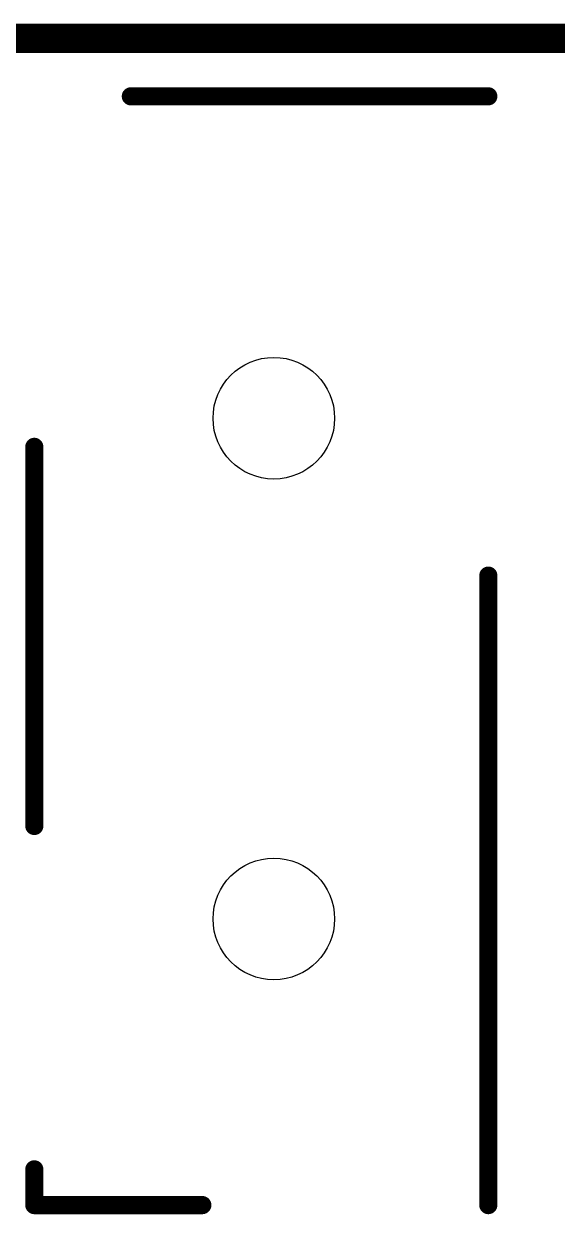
# Model space of a CAD drawing. Extents: x -10.8 to 30.8, y -20.2 to 41.7.
# Drawn here: x 12.62 to 20.08, y 24.83 to 41.47 of the extents above; entities that cross this region are included whole.
import ezdxf

# ---------------------------------------------------------------- set-up
doc = ezdxf.new("R2010")
doc.units = 0
doc.layers.add('20', color=7, linetype='CONTINUOUS')
doc.layers.add('21', color=253, linetype='CONTINUOUS')

msp = doc.modelspace()

# ---------------------------------------------------------------- linework, layer by layer
at = {"layer": '20', "const_width": 0.4064}
msp.add_lwpolyline([(-9.635, 41.27), (29.635, 41.27)], dxfattribs=at)
at = {"layer": '20'}
for centre in [(16.1173, 35.9595), (16.1173, 28.9595)]:
    msp.add_circle(centre, 0.85, dxfattribs=at)
at = {"layer": '21', "const_width": 0.254}
for points in [[(19.1173, 40.4595), (14.1173, 40.4595)], [(12.7673, 35.5595), (12.7673, 30.2595)], [(19.1173, 24.9595), (19.1173, 33.7595)], [(12.7673, 24.9595), (12.7673, 25.4595)], [(15.1173, 24.9595), (12.7673, 24.9595)]]:
    msp.add_lwpolyline(points, dxfattribs=at)
at = {"layer": '21', "const_width": 0.127}
for points in [[(14.1173, 40.523, 1), (14.1173, 40.396)], [(19.1173, 40.396, 1), (19.1173, 40.523)], [(12.8308, 35.5595, 1), (12.7038, 35.5595)], [(19.1808, 33.7595, 1), (19.0538, 33.7595)], [(12.7038, 30.2595, 1), (12.8308, 30.2595)], [(12.8308, 25.4595, 1), (12.7038, 25.4595)], [(12.7673, 25.023, 1), (12.7673, 24.896)], [(12.7038, 24.9595, 1), (12.8308, 24.9595)], [(15.1173, 24.896, 1), (15.1173, 25.023)], [(19.0538, 24.9595, 1), (19.1808, 24.9595)]]:
    msp.add_lwpolyline(points, format="xyb", dxfattribs=at)

doc.saveas('drawing.dxf')
